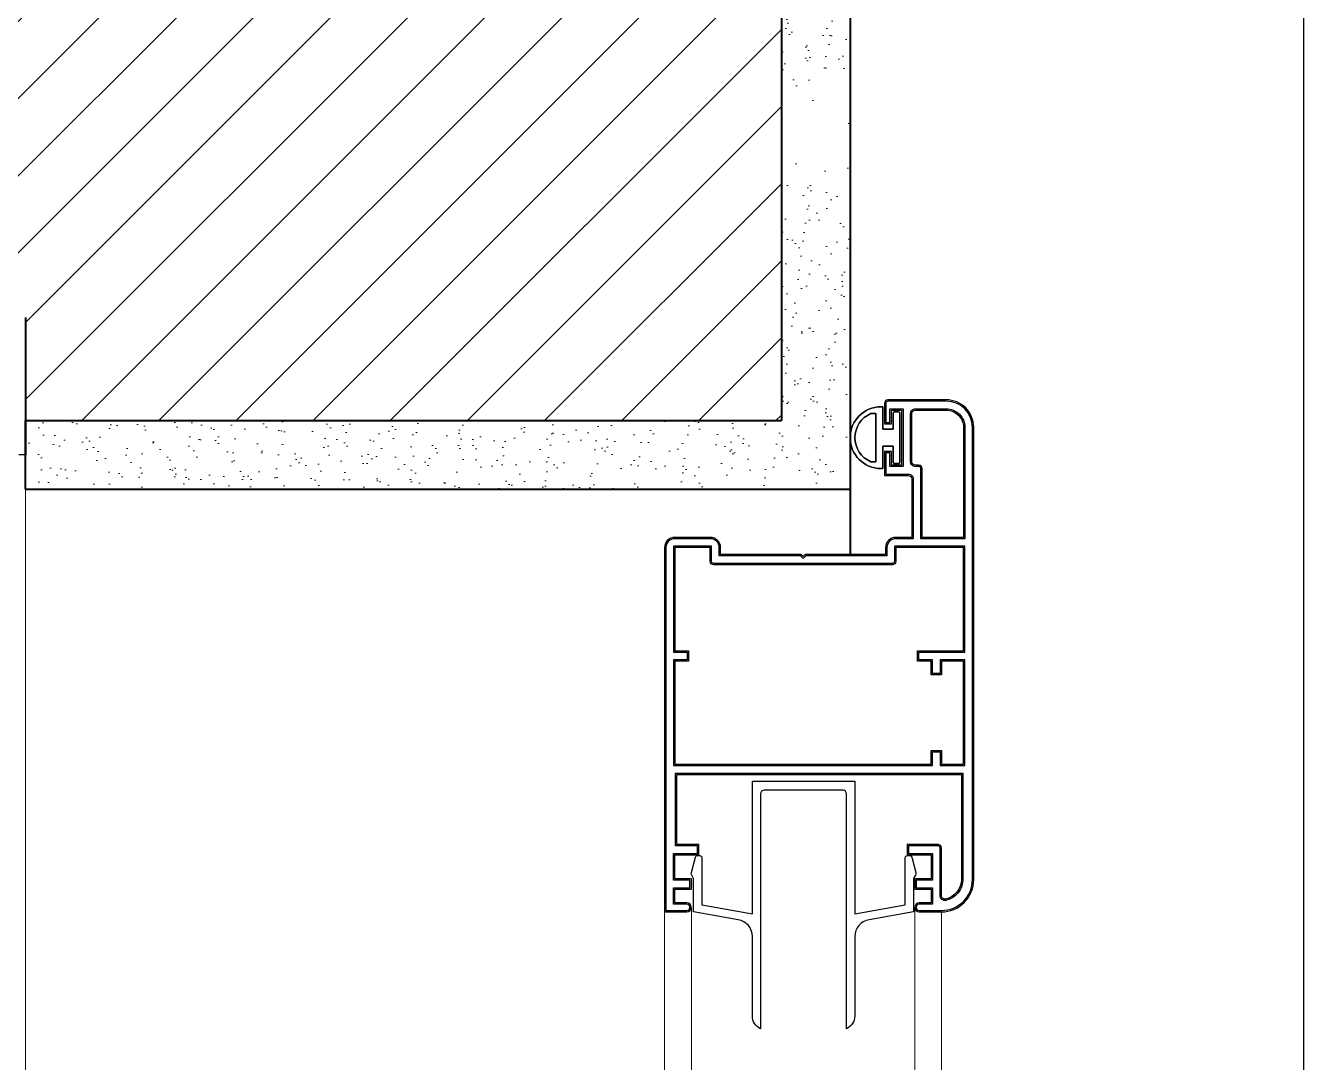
# Model space of a CAD drawing. Header units: millimetres. Extents: x 1251.1 to 1334.1, y 1577.6 to 1641.3.
# Drawn here: x 1271.9063 to 1272.0596, y 1599.3802 to 1599.5046 of the extents above; entities that cross this region are included whole.
import ezdxf

# ---------------------------------------------------------------- set-up
doc = ezdxf.new("R2010")
doc.units = ezdxf.units.MM
doc.linetypes.add('CONTINUA', pattern=[0])
doc.layers.add('MURATURA', color=140, linetype='Continuous')
for name, color, linetype, lineweight in [('MURATURA sezioni - section wall', 7, 'Continuous', 40), ('PROIEZIONI finissime - fine lines', 251, 'Continuous', 9), ('SEZIONI medie - small section', 2, 'Continuous', 25), ('TRATTEGGIO - hatch', 252, 'Continuous', 20)]:
    doc.layers.add(name, color=color, linetype=linetype, lineweight=lineweight)

msp = doc.modelspace()

# ---------------------------------------------------------------- hatches: boundary and pattern name
at = {"layer": 'TRATTEGGIO - hatch'}
h = msp.add_hatch(dxfattribs=at)
h.set_pattern_fill('ANSI31', color=256, scale=0.002062, style=0)
h.set_pattern_definition([(45, (914.0884506, 955.702211), (-0.00462835345, 0.00462835345), [])])
h.paths.add_polyline_path([(1271.79713, 1599.52565), (1271.99698, 1599.52565), (1271.99698, 1599.4791), (1271.99698, 1599.4572), (1271.90627, 1599.4572), (1271.90627, 1599.46957, 0.414214), (1271.90545, 1599.4704), (1271.89805, 1599.4704), (1271.89805, 1599.48359, 0.414214), (1271.89723, 1599.48441), (1271.85929, 1599.48441, 0.170174), (1271.85877, 1599.48423), (1271.85454, 1599.48085), (1271.84196, 1599.49342), (1271.84196, 1599.49431), (1271.79713, 1599.50123), (1271.79713, 1599.50123)])
h = msp.add_hatch(dxfattribs=at)
h.set_pattern_fill('AR-SAND', color=256, scale=0.000206157, style=0)
h.set_pattern_definition([(37.5, (914.088451, 955.702211), (-0.00032985742, 0.0100895895), [0, -0.00795930395, 0, -0.0089018531, 0, -0.00850912429]), (7.5, (914.08845, 955.702211), (0.00926723074, 0.014777841), [0, -0.00429383503, 0, -0.007173846325, 0, -0.00274910169]), (327.5, (914.08201, 955.702211), (0.01630685013, 2.962855e-05), [0, -0.00261819209, 0, -0.00942549152, 0, -0.01230550282]), (317.5, (914.08201, 955.702211), (0.01574123987, 0.00459584087), [0, -0.001309096045, 0, -0.00617893333, 0, -0.00706911864])])
h.paths.add_polyline_path([(1271.99698, 1599.52565), (1272.00523, 1599.52565), (1272.00523, 1599.45514), (1272.00523, 1599.44895), (1271.90627, 1599.44895), (1271.90627, 1599.45308), (1271.90627, 1599.4572), (1271.99698, 1599.4572), (1271.99698, 1599.48565)])
h = msp.add_hatch(dxfattribs=at)
h.set_pattern_fill('AR-SAND', color=256, scale=0.000412314, style=0)
h.set_pattern_definition([(37.5, (914.08845, 955.70221), (-0.00065971485, 0.020179179), [0, -0.0159186079, 0, -0.0178037062, 0, -0.01701824858]), (7.5, (914.08845, 955.70221), (0.0185344615, 0.029555682), [0, -0.00858767005, 0, -0.01434769265, 0, -0.0054982034]), (327.5, (914.07557, 955.70221), (0.03261370026, 5.92571e-05), [0, -0.00523638418, 0, -0.01885098304, 0, -0.02461100564]), (317.5, (914.07557, 955.70221), (0.0314824797, 0.0091916817), [0, -0.0026181921, 0, -0.01235786666, 0, -0.0141382373])])
h.paths.add_polyline_path([(1272.00523, 1599.45514), (1272.00523, 1599.44895), (1271.90627, 1599.44895), (1271.90627, 1599.45308), (1271.90627, 1599.4572), (1271.99698, 1599.4572), (1271.99698, 1599.48565), (1271.99698, 1599.52565), (1272.00523, 1599.52565)])
h = msp.add_hatch(dxfattribs=at)
h.set_pattern_fill('AR-SAND', color=256, scale=8.24627e-05, angle=90, style=0)
h.set_pattern_definition([(52.5, (1272.580398, 1593.7981596), (0.0040358358, -0.000131943), [0, -0.0031837216, 0, -0.0035607412, 0, -0.0034036497]), (82.5, (1272.580398, 1593.7981596), (0.0059111364, 0.0037068923), [0, -0.001717534, 0, -0.0028695385, 0, -0.0010996407]), (122.5, (1272.580398, 1593.7955833), (1.18514e-05, 0.00652274), [0, -0.0010472768, 0, -0.0037701966, 0, -0.0049222011]), (132.5, (1272.580398, 1593.795583), (0.0018383363, 0.006296496), [0, -0.0005236384, 0, -0.0024715733, 0, -0.0028276475])])
h.paths.add_polyline_path([(1271.90627, 1599.4572), (1271.90627, 1599.44895), (1272.00523, 1599.44895), (1272.00523, 1599.48483), (1272.00111, 1599.48565), (1271.99698, 1599.48565), (1271.99698, 1599.4572)])
h.paths.add_polyline_path([(1272.00523, 1599.52565), (1271.99698, 1599.52565), (1271.99698, 1599.49884), (1272.00111, 1599.49884), (1272.00523, 1599.49967), (1272.00523, 1599.50462)])

# ---------------------------------------------------------------- linework, layer by layer
at = {"layer": 'MURATURA', "linetype": 'ByBlock'}
for p, q in [((1272.05964, 1600.52184), (1272.05964, 1597.52184)), ((1272.05964, 1599.52621), (1272.05964, 1599.32621)), ((1272.05964, 1599.52621), (1272.05964, 1599.22621))]:
    msp.add_line(p, q, dxfattribs=at)
at = {"layer": 'MURATURA sezioni - section wall'}
for p, q in [((1271.99698, 1599.52565), (1271.99698, 1599.4791)), ((1272.00523, 1599.52565), (1272.00523, 1599.45514)), ((1272.00523, 1599.4873), (1272.00523, 1599.44112)), ((1271.99698, 1599.48565), (1271.99698, 1599.4572)), ((1271.90627, 1599.46957), (1271.90627, 1599.45308)), ((1271.90627, 1599.4572), (1271.99698, 1599.4572)), ((1271.90627, 1599.44895), (1271.90627, 1599.4572)), ((1271.90627, 1599.44895), (1272.00523, 1599.44895)), ((1272.00275, 1599.44895), (1272.00523, 1599.44895))]:
    msp.add_line(p, q, dxfattribs=at)
at = {"layer": 'PROIEZIONI finissime - fine lines'}
for p, q in [((1271.90627, 1599.44895), (1271.90627, 1598.21201)), ((1271.98296, 1599.44195), (1271.98296, 1598.26273)), ((1271.98618, 1599.39878), (1271.98618, 1598.25832)), ((1272.01298, 1599.39878), (1272.01298, 1598.2624)), ((1272.0162, 1599.39824), (1272.0162, 1598.26273))]:
    msp.add_line(p, q, dxfattribs=at)
at = {"layer": 'SEZIONI medie - small section'}
msp.add_line((1271.90627, 1599.45308), (1271.90545, 1599.45308), dxfattribs=at)
for points in [[(1272.00976, 1599.45968, 0.414214), (1272.00935, 1599.45926), (1272.00935, 1599.45679), (1272.01018, 1599.45679), (1272.01018, 1599.45844), (1272.01141, 1599.45844), (1272.01141, 1599.45184), (1272.01018, 1599.45184), (1272.01018, 1599.45349), (1272.00935, 1599.45349), (1272.00935, 1599.4506), (1272.01224, 1599.4506, -0.414214), (1272.01265, 1599.45019), (1272.01265, 1599.44318), (1272.01071, 1599.44318, 0.414214), (1272.00948, 1599.44195), (1272.00948, 1599.44112), (1271.99983, 1599.44112), (1271.99958, 1599.44087), (1271.99933, 1599.44112), (1271.98968, 1599.44112), (1271.98968, 1599.44195, 0.414214), (1271.98845, 1599.44318), (1271.9842, 1599.44318, 0.414214), (1271.98296, 1599.44195), (1271.98296, 1599.39824), (1271.98564, 1599.39824, 1), (1271.98564, 1599.39931), (1271.9842, 1599.39931), (1271.9842, 1599.40096), (1271.98618, 1599.40096), (1271.98618, 1599.4022), (1271.9842, 1599.4022), (1271.9842, 1599.40508), (1271.98709, 1599.40508), (1271.98709, 1599.40632), (1271.98445, 1599.40632), (1271.98445, 1599.41473), (1272.01859, 1599.41473), (1272.01859, 1599.40212, -0.353997), (1272.01669, 1599.39978, -0.477108), (1272.0162, 1599.40018), (1272.0162, 1599.40591, 0.414214), (1272.01578, 1599.40632), (1272.01207, 1599.40632), (1272.01207, 1599.40508), (1272.01496, 1599.40508), (1272.01496, 1599.4022), (1272.01298, 1599.4022), (1272.01298, 1599.40096), (1272.01496, 1599.40096), (1272.01496, 1599.39931), (1272.01352, 1599.39931, 1), (1272.01352, 1599.39824), (1272.0162, 1599.39824, 0.414214), (1272.02007, 1599.40212), (1272.02007, 1599.45638, 0.414214), (1272.01677, 1599.45968)], [(1272.00976, 1599.45951, 0.414214), (1272.00952, 1599.45926), (1272.00952, 1599.45695), (1272.01001, 1599.45695), (1272.01001, 1599.4586), (1272.01158, 1599.4586), (1272.01158, 1599.45168), (1272.01001, 1599.45168), (1272.01001, 1599.45333), (1272.00952, 1599.45333), (1272.00952, 1599.45077), (1272.01224, 1599.45077, -0.414214), (1272.01281, 1599.45019), (1272.01281, 1599.44302), (1272.01071, 1599.44302, 0.414214), (1272.00964, 1599.44195), (1272.00964, 1599.44096), (1271.9999, 1599.44096), (1271.99958, 1599.44064), (1271.99926, 1599.44096), (1271.98952, 1599.44096), (1271.98952, 1599.44195, 0.414214), (1271.98845, 1599.44302), (1271.9842, 1599.44302, 0.414214), (1271.98313, 1599.44195), (1271.98313, 1599.39841), (1271.98564, 1599.39841, 1), (1271.98564, 1599.39915), (1271.98404, 1599.39915), (1271.98404, 1599.40113), (1271.98601, 1599.40113), (1271.98601, 1599.40203), (1271.98404, 1599.40203), (1271.98404, 1599.40525), (1271.98692, 1599.40525), (1271.98692, 1599.40616), (1271.98428, 1599.40616), (1271.98428, 1599.4149), (1272.01875, 1599.4149), (1272.01875, 1599.40212, -0.353997), (1272.01673, 1599.39962, -0.477108), (1272.01603, 1599.40018), (1272.01603, 1599.40591, 0.414214), (1272.01578, 1599.40616), (1272.01224, 1599.40616), (1272.01224, 1599.40525), (1272.01512, 1599.40525), (1272.01512, 1599.40203), (1272.01314, 1599.40203), (1272.01314, 1599.40113), (1272.01512, 1599.40113), (1272.01512, 1599.39915), (1272.01352, 1599.39915, 1), (1272.01352, 1599.39841), (1272.0162, 1599.39841, 0.414214), (1272.01991, 1599.40212), (1272.01991, 1599.45638, 0.414214), (1272.01677, 1599.45951)], [(1272.01038, 1599.45807), (1272.01038, 1599.45617), (1272.00915, 1599.45617), (1272.00915, 1599.45885), (1272.00894, 1599.45885, 1), (1272.00894, 1599.45143), (1272.00915, 1599.45143), (1272.00915, 1599.45411), (1272.01038, 1599.45411), (1272.01038, 1599.45221, 0.414214), (1272.01055, 1599.45205), (1272.01104, 1599.45205, 0.414214), (1272.01121, 1599.45221), (1272.01121, 1599.45807, 0.414214), (1272.01104, 1599.45823), (1272.01055, 1599.45823, 0.414214)], [(1272.01038, 1599.45221), (1272.01038, 1599.45411), (1272.00915, 1599.45411), (1272.00915, 1599.45143), (1272.00894, 1599.45143, -1), (1272.00894, 1599.45885), (1272.00915, 1599.45885), (1272.00915, 1599.45617), (1272.01038, 1599.45617), (1272.01038, 1599.45807, -0.414214), (1272.01055, 1599.45823), (1272.01104, 1599.45823, -0.414214), (1272.01121, 1599.45807), (1272.01121, 1599.45221, -0.414214), (1272.01104, 1599.45205), (1272.01055, 1599.45205, -0.414214)], [(1272.00772, 1599.45225), (1272.00832, 1599.45225), (1272.00832, 1599.45803), (1272.00772, 1599.45803, 0.662896)], [(1272.00772, 1599.45803), (1272.00832, 1599.45803), (1272.00832, 1599.45225), (1272.00772, 1599.45225, -0.662896)], [(1272.01677, 1599.4586, -0.414214), (1272.019, 1599.45638), (1272.019, 1599.44302), (1272.01372, 1599.44302), (1272.01372, 1599.45143, 0.414214), (1272.01347, 1599.45168), (1272.01306, 1599.45168, -0.414214), (1272.01249, 1599.45225), (1272.01249, 1599.45803, -0.414214), (1272.01306, 1599.4586)], [(1272.01677, 1599.45844, -0.414214), (1272.01883, 1599.45638), (1272.01883, 1599.44318), (1272.01389, 1599.44318), (1272.01389, 1599.45143, 0.414214), (1272.01347, 1599.45184), (1272.01306, 1599.45184, -0.414214), (1272.01265, 1599.45225), (1272.01265, 1599.45803, -0.414214), (1272.01306, 1599.45844)], [(1272.019, 1599.42941), (1272.019, 1599.44211), (1272.01055, 1599.44211), (1272.01055, 1599.4403, -0.414214), (1272.0103, 1599.44005), (1271.98886, 1599.44005, -0.414214), (1271.98861, 1599.4403), (1271.98861, 1599.44211), (1271.98404, 1599.44211), (1271.98404, 1599.42941), (1271.98568, 1599.42941), (1271.98568, 1599.4285), (1271.98404, 1599.4285), (1271.98404, 1599.4158), (1272.01512, 1599.4158), (1272.01512, 1599.41745), (1272.01603, 1599.41745), (1272.01603, 1599.4158), (1272.019, 1599.4158), (1272.019, 1599.4285), (1272.01603, 1599.4285), (1272.01603, 1599.42685), (1272.01512, 1599.42685), (1272.01512, 1599.4285), (1272.01347, 1599.4285), (1272.01347, 1599.42941)], [(1272.01883, 1599.42958), (1272.01883, 1599.44195), (1272.01071, 1599.44195), (1272.01071, 1599.4403, -0.414214), (1272.0103, 1599.43988), (1271.98886, 1599.43988, -0.414214), (1271.98845, 1599.4403), (1271.98845, 1599.44195), (1271.9842, 1599.44195), (1271.9842, 1599.42958), (1271.98585, 1599.42958), (1271.98585, 1599.42834), (1271.9842, 1599.42834), (1271.9842, 1599.41597), (1272.01496, 1599.41597), (1272.01496, 1599.41762), (1272.0162, 1599.41762), (1272.0162, 1599.41597), (1272.01883, 1599.41597), (1272.01883, 1599.42834), (1272.0162, 1599.42834), (1272.0162, 1599.42669), (1272.01496, 1599.42669), (1272.01496, 1599.42834), (1272.01331, 1599.42834), (1272.01331, 1599.42958)]]:
    msp.add_lwpolyline(points, format="xyb", close=True, dxfattribs=at)
at = {"layer": 'SEZIONI medie - small section', "linetype": 'CONTINUA'}
msp.add_lwpolyline([(1272.00579, 1599.398), (1272.01185, 1599.39907), (1272.01185, 1599.40475, -0.414214), (1272.0121, 1599.405), (1272.01238, 1599.405, -0.339454), (1272.01262, 1599.40482), (1272.01312, 1599.40296, -0.198912), (1272.01308, 1599.40265), (1272.01284, 1599.40225), (1272.01284, 1599.39824), (1272.0075, 1599.3973, 0.36397), (1272.00579, 1599.39527), (1272.00579, 1599.38573, -0.298217), (1272.0048, 1599.38422), (1272.0048, 1599.41242, 0.414214), (1272.00439, 1599.41284), (1271.99491, 1599.41284, 0.414214), (1271.99449, 1599.41242), (1271.99449, 1599.38422, -0.298217), (1271.9935, 1599.38573), (1271.9935, 1599.39527, 0.36397), (1271.9918, 1599.3973), (1271.98645, 1599.39824), (1271.98645, 1599.40225), (1271.98622, 1599.40265, -0.198912), (1271.98618, 1599.40296), (1271.98668, 1599.40482, -0.339454), (1271.98692, 1599.405), (1271.9872, 1599.405, -0.414214), (1271.98744, 1599.40475), (1271.98744, 1599.39907), (1271.9935, 1599.398), (1271.9935, 1599.41391), (1272.00579, 1599.41391)], format="xyb", close=True, dxfattribs=at)

doc.saveas('drawing.dxf')
